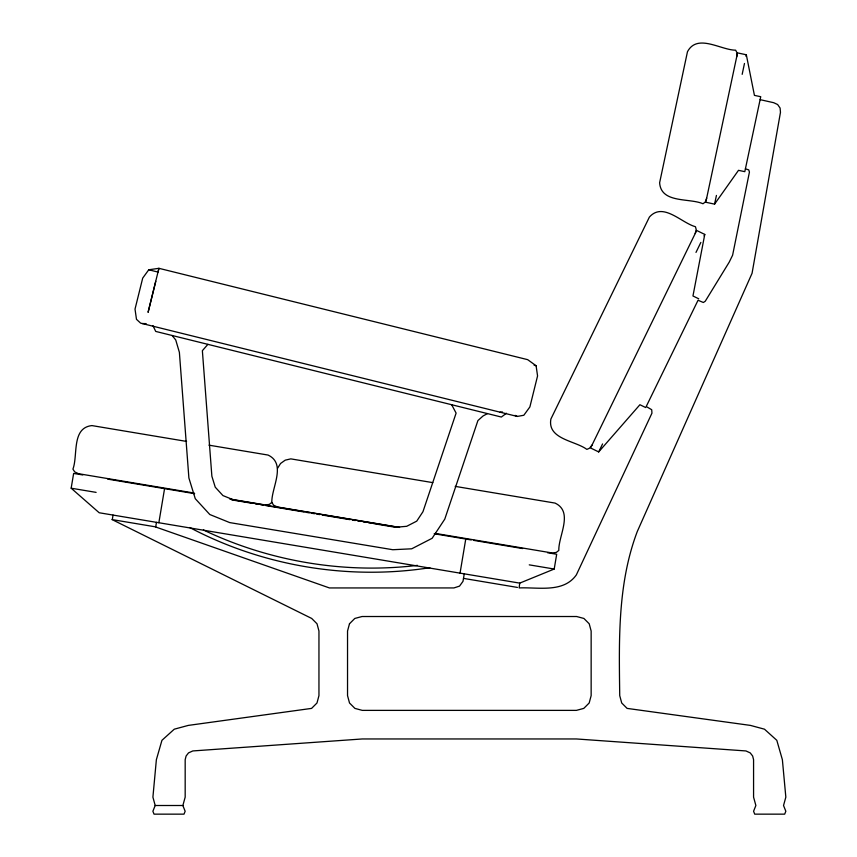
<?xml version="1.0" encoding="UTF-8"?>
<svg xmlns="http://www.w3.org/2000/svg" width="857" height="857" viewBox="0 0 857 857"><rect width="100%" height="100%" fill="white"/><g stroke="black" fill="none" stroke-linecap="round" stroke-linejoin="round"><path stroke-width="1.29" d="M736.731 56.798L736.988 52.706L735.649 50.177C720.812 50.145 697.277 33.155 687.464 51.741L659.622 182.745C661.026 203.709 689.435 197.774 703.008 203.762L705.257 202.006L706.682 198.16M547.548 552.733L556.686 554.254L554.211 569.037L519.728 583.124L99.187 512.754L71.163 488.201L73.638 473.428L82.775 474.949M112.288 519.621L113.049 515.068M155.706 526.884L156.467 522.341M158.856 522.738L164.565 488.64M265.081 504.912L269.269 504.43L271.83 502.416C271.358 487.783 286.827 463.873 268.048 455.056L208.969 445.169M460.048 573.14L465.758 539.042M182.852 805.505L185.155 811.268L183.998 814.15L154.035 814.15L152.889 811.268L155.192 805.505L152.91 797.149L156.37 759.698L161.941 740.319L174.271 729.189L188.283 725.408L311.584 708.396L316.983 702.997L318.954 695.627L318.954 631.031L317.015 623.778L311.702 618.454L112.063 519.578L155.031 526.766L329.442 587.945L453.931 587.934L459.523 586.124L462.984 581.367L464.258 573.847M519.728 583.124L519.149 587.934C538.067 587.034 563.403 593.226 576.343 574.908L651.952 413.16L651.716 409.71L646.221 406.518L698.048 300.25L703.361 302.5L705.268 301.214L729.211 262.156L732.606 255.215L749.436 172.064L748.729 169.879L745.408 168.85M645.717 407.557L639.911 404.729L598.679 451.928L590.602 447.986L696.687 230.479L704.765 234.422L692.959 295.976L698.755 298.804M714.577 204.127L738.498 170.329L744.808 171.668L760.737 96.712L754.428 95.373L746.329 54.773L737.534 52.898L705.793 202.252L714.577 204.127L716.431 195.428M742.173 74.345L744.476 63.472M745.997 56.305L746.329 54.773M695.231 233.543L696.184 229.505L695.445 226.709C681.433 222.949 663.039 201.674 649.392 217.078L550.89 419.019C547.162 439.255 575.251 440.659 586.841 449.389L589.487 448.243L592.091 445.008M155.76 281.353L148.079 312.355L158.92 268.316L527.676 359.661L536.096 365.735L537.564 375.923L529.883 406.925L523.831 415.259L517.264 416.438L140.623 323.143L136.477 319.318L135.02 309.12L142.701 278.118L148.754 269.784L158.92 268.316L158.063 272.087L148.754 269.784M598.679 451.928L602.578 443.937M695.991 252.408L700.865 242.413M704.079 235.836L704.765 234.422M277.529 468.351L280.56 463.487L285.231 460.155L290.812 458.87L432.796 482.63M506.455 413.256L501.356 417.038L155.717 331.423L152.975 325.703M207.897 344.353L202.37 350.684L211.872 476.235L215.246 487.194L222.938 495.571L233.479 499.856L397.327 527.119L406.7 526.305L416.738 521.142L422.951 511.725L456.106 413.106L451.682 404.74M487.483 413.599L483.048 415.966L477.906 420.583L444.772 519.138L432.132 538.292L411.714 548.801L392.785 549.723L229.697 522.588L209.794 514.511L195.267 498.688L188.894 477.981L179.381 352.334L175.728 339.94L172.096 335.483M417.455 565.363C344.696 574.136 269.494 561.581 203.409 529.958M429.86 567.709C348.37 580.425 262.649 566.081 189.74 527.526M500.081 412.185L502.513 411.992M155.192 805.505L182.873 805.505L185.176 797.149L185.176 759.698L186.098 756.013L188.519 752.896L192.782 750.946L362.286 738.959L576.407 738.959L745.965 750.946L750.229 752.896L752.65 756.013L753.571 759.698L753.571 797.149L755.874 805.505L753.571 811.268L754.728 814.15L784.68 814.15L785.837 811.268L783.534 805.505L785.837 797.149L782.377 759.698L776.806 740.319L764.476 729.189L750.464 725.408L627.11 708.396L621.711 702.997L619.729 695.627C619.033 640.565 617.436 583.917 637.276 531.533L752.06 273.297L780.47 112.342L780.095 108.057L777.631 104.533L773.732 102.711L760.116 99.648M142.155 323.528L146.14 323.625M186.569 441.419L91.913 425.586C71.281 427.804 78.126 455.442 72.92 469.133L74.688 471.864L78.49 473.696L194.185 493.054M455.174 486.369L555.036 503.08C573.815 511.908 558.346 535.807 558.818 550.44L556.257 552.454L552.069 552.947L435.131 533.375M229.751 499.01L258.975 503.895M260.1 504.087L263.495 504.655M399.587 527.43L277.4 506.98L273.597 505.159L271.83 502.416M107.736 479.127L194.657 493.675M231.636 499.867L252.686 503.391M255.311 503.83L257.946 504.27M260.582 504.709L263.206 505.148M265.777 505.576L303.978 511.972M306.613 512.411L309.238 512.85M311.873 513.289L314.498 513.729M317.133 514.168L319.768 514.607M322.393 515.057L350.01 519.674M352.645 520.113L355.28 520.553M357.905 520.992L360.54 521.431M363.164 521.87L365.8 522.32M368.424 522.759L371.06 523.198M373.684 523.638L376.319 524.077M377.712 524.313L396.159 527.398M434.188 533.761L471.221 539.953M473.857 540.403L522.588 548.555M71.163 488.201L96.123 492.379M529.251 564.859L554.211 569.037M463.498 578.389L517.403 587.42M534.115 365.243L536.096 365.735M515.068 415.366L517.264 416.438M349.485 623.778L347.535 631.031L347.535 695.627L349.517 702.997L354.916 708.396L362.286 710.378L576.407 710.378L583.778 708.396L589.177 702.997L591.148 695.627L591.148 631.031L589.209 623.778L583.896 618.454L576.632 616.515L362.061 616.515L354.798 618.454L349.485 623.778"/></g></svg>
